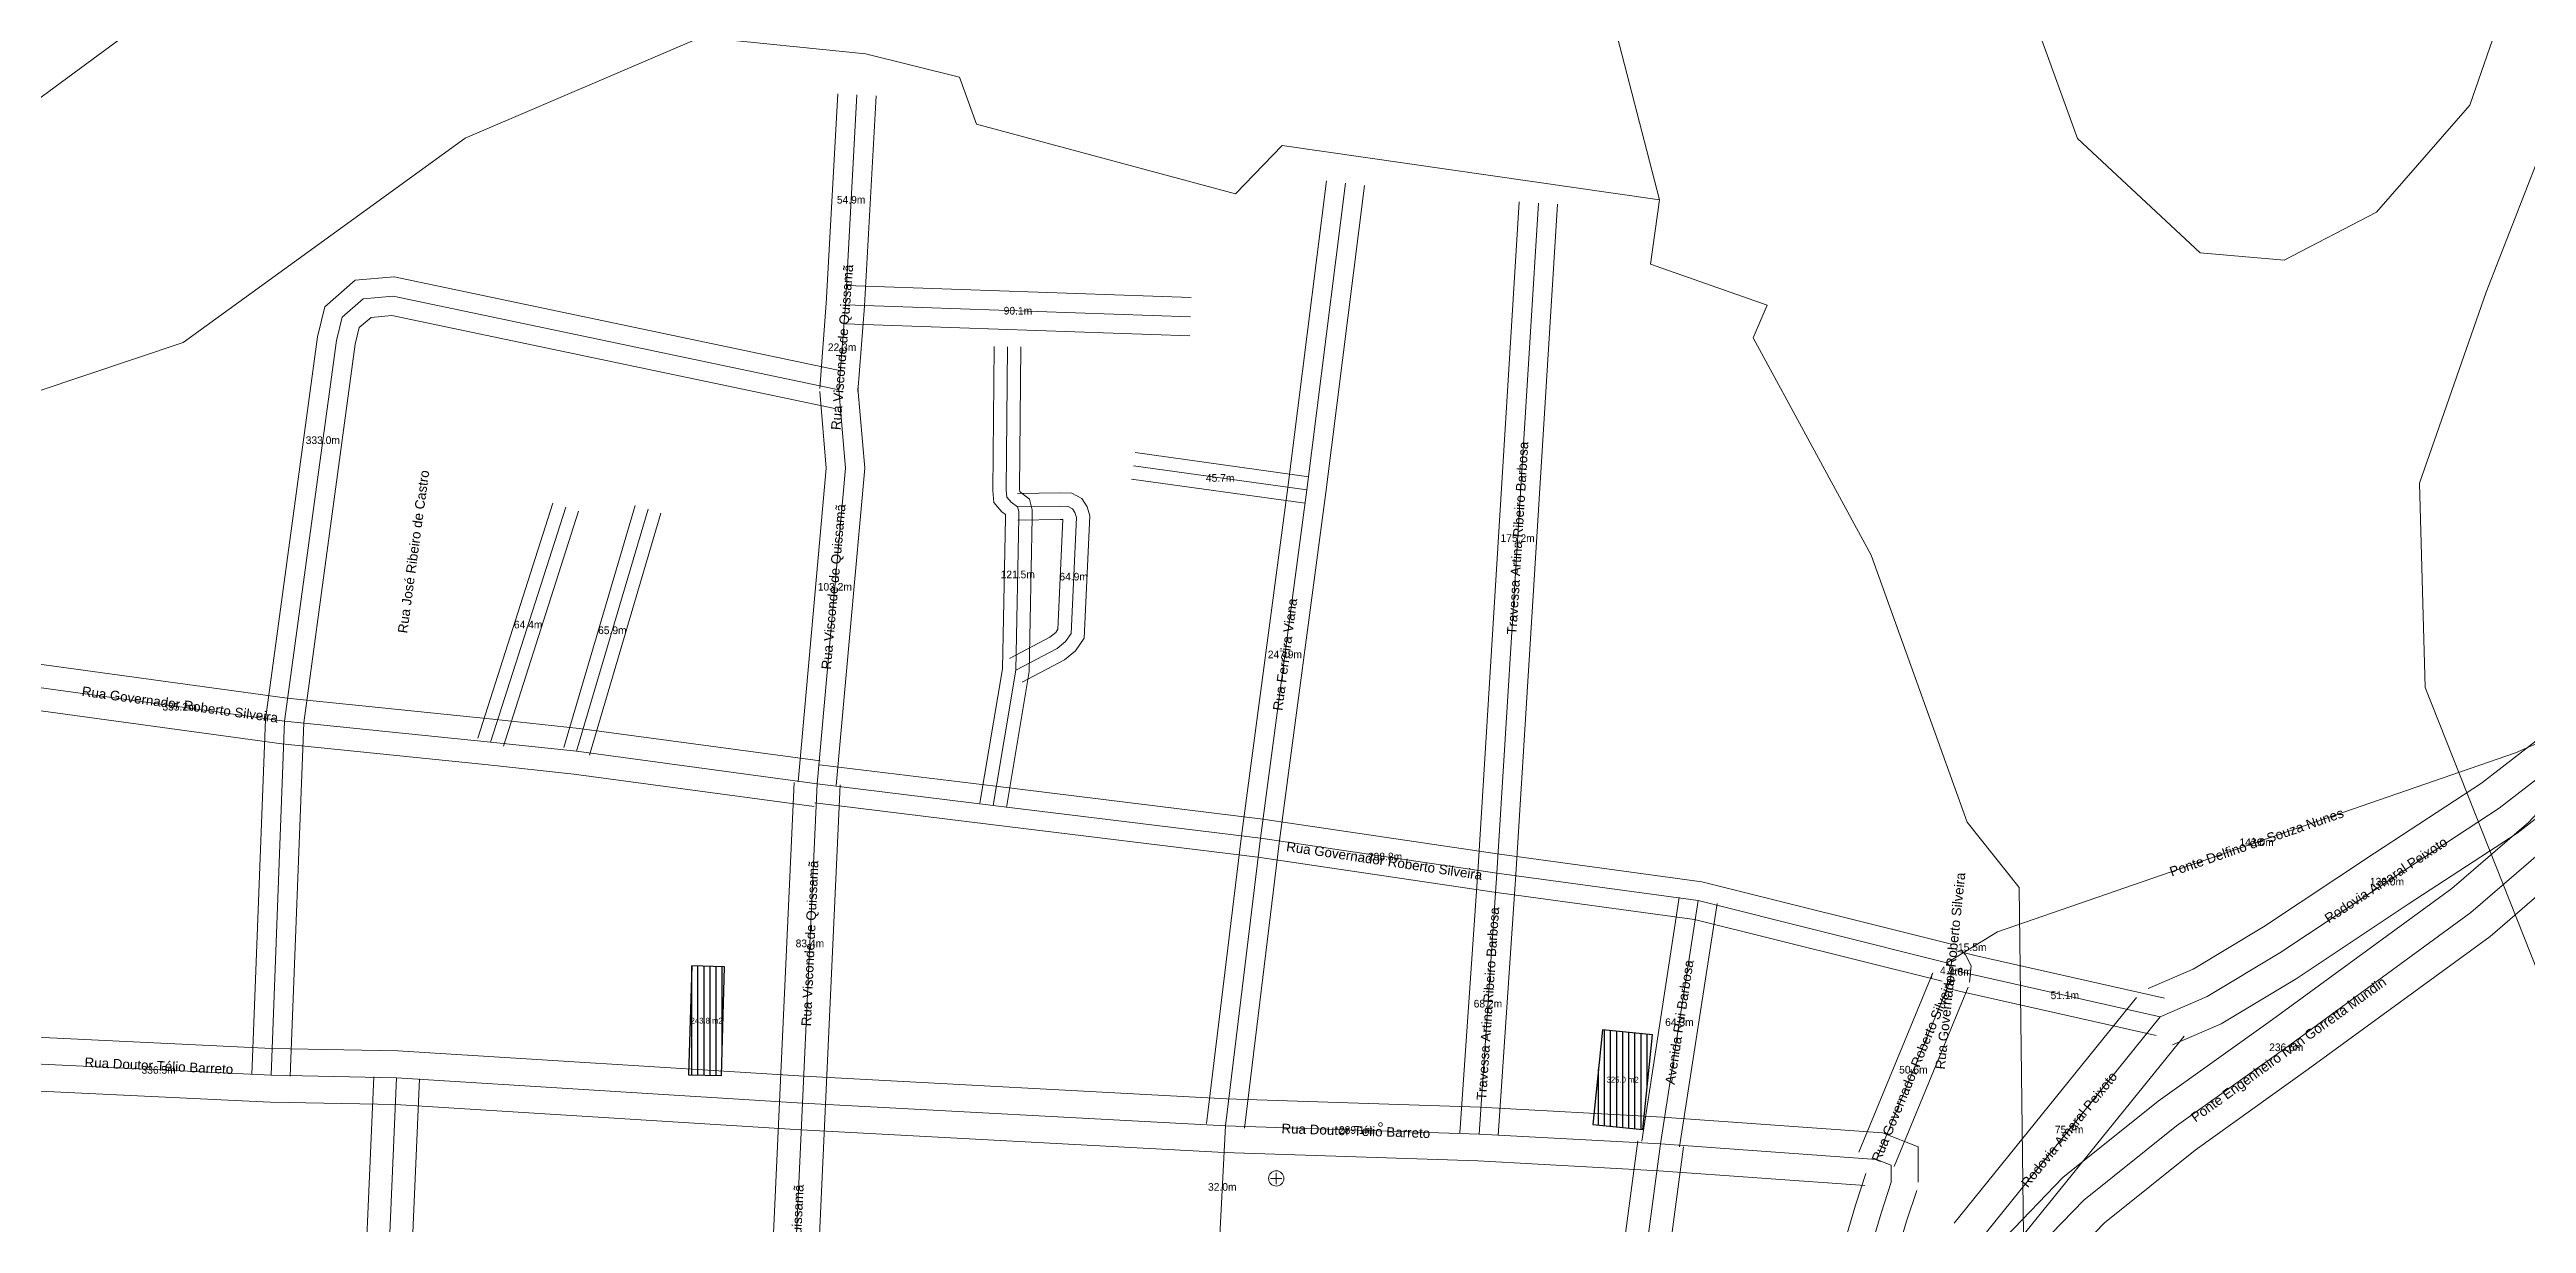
# Model space of a CAD drawing. Header units: metres. Extents: x 212809 to 214582, y 7522455 to 7524839.
# Drawn here: x 213481 to 214128, y 7523519 to 7523825 of the extents above; entities that cross this region are included whole.
import ezdxf
from ezdxf.enums import TextEntityAlignment as Align

# ---------------------------------------------------------------- set-up
doc = ezdxf.new("R2010")
doc.units = ezdxf.units.M
for name, color, linetype, lineweight in [('ANNOT_AREA', 2, 'Continuous', 13), ('ANNOT_LENGTH', 2, 'Continuous', 13), ('EDIFICACAO', 7, 'Continuous', 30), ('EQUIPAMENTOS', 4, 'Continuous', 15), ('TEXTO', 7, 'Continuous', 15), ('VEGETACAO', 3, 'Continuous', 13), ('VIAS', 8, 'Continuous', 15), ('VIAS_MEIO_FIO', 251, 'Continuous', 9)]:
    doc.layers.add(name, color=color, linetype=linetype, lineweight=lineweight)
doc.styles.add('PRO_STYLE', font='arial.ttf')

# ---------------------------------------------------------------- blocks, each defined once
blk = doc.blocks.new('ARVORE')
at = {"layer": 'VEGETACAO'}
for p, q in [((-1.5, 0), (1.5, 0)), ((0, -1.5), (0, 1.5))]:
    blk.add_line(p, q, dxfattribs=at)
at = {"layer": 'VEGETACAO', "color": 3}
blk.add_circle((0, 0), 2, dxfattribs=at)

msp = doc.modelspace()

# ---------------------------------------------------------------- hatches: boundary and pattern name
at = {"layer": 'EDIFICACAO_HATCH'}
h = msp.add_hatch(dxfattribs=at)
h.set_pattern_fill('ANSI31', scale=0.5, angle=45)
h.paths.add_polyline_path([(213648.09, 7523557.77), (213656.66, 7523557.53), (213657.47, 7523585.95), (213648.9, 7523586.2), (213648.09, 7523557.77)])
h = msp.add_hatch(dxfattribs=at)
h.set_pattern_fill('ANSI31', scale=0.5, angle=45)
h.paths.add_polyline_path([(213886.52, 7523569.48), (213884.01, 7523544.79), (213897.04, 7523543.48), (213899.55, 7523568.17), (213886.52, 7523569.48)])

# ---------------------------------------------------------------- linework, layer by layer
at = {"layer": 'EDIFICACAO'}
for points in [[(213648.09, 7523557.77), (213656.66, 7523557.53), (213657.47, 7523585.95), (213648.9, 7523586.2), (213648.09, 7523557.77)], [(213886.52, 7523569.48), (213884.01, 7523544.79), (213897.04, 7523543.48), (213899.55, 7523568.17), (213886.52, 7523569.48)]]:
    msp.add_lwpolyline(points, close=True, dxfattribs=at)
at = {"layer": 'EQUIPAMENTOS'}
for points in [[(213864.16, 7523930.12), (213901.38, 7523786.09), (213802.94, 7523800.23), (213790.78, 7523787.67), (213723.15, 7523805.8), (213718.79, 7523818.04), (213694.27, 7523824.2), (213651.31, 7523828.53), (213589.82, 7523802.16), (213516.19, 7523748.84), (213427.22, 7523719.01), (213368.22, 7523709.89), (213341.71, 7523693.74), (213265.95, 7523661.93), (213136.49, 7523647.89), (213089.81, 7523648.05), (213046.1, 7523659.11), (212819.12, 7523839.67)], [(214132.89, 7523091.42), (214098.52, 7523141.26), (214015.51, 7523310.72), (214006.38, 7523339.98), (213997.11, 7523453.06), (213995.2, 7523606.63), (213981.62, 7523623.67), (213956.62, 7523693.31), (213925.81, 7523750.06), (213929.44, 7523758.55), (213899.08, 7523769.24), (213901.38, 7523786.09), (213864.16, 7523930.12)], [(213964.06, 7523930.01), (214010.48, 7523802.09), (214042.48, 7523772.21), (214064.35, 7523770.31), (214088.45, 7523782.85), (214112.81, 7523810.79), (214126.99, 7523851.73)], [(212827.7, 7523868.27), (213025.29, 7523713.71), (213074.94, 7523683.34), (213125, 7523676.54), (213180.92, 7523678.07), (213245.45, 7523687.4), (213278.08, 7523700.73), (213411.73, 7523763.27), (213601.99, 7523903.39)], [(214140.79, 7523822.85), (214117.03, 7523761.94), (214099.71, 7523712.13), (214101.12, 7523658.82), (214143.47, 7523551.92)]]:
    msp.add_lwpolyline(points, dxfattribs=at)
at = {"layer": 'VIAS'}
for points in [[(213691.98, 7523813.47), (213688.97, 7523758.7)], [(213819.45, 7523790.39), (213809.38, 7523710.35), (213797.26, 7523619.5), (213788.12, 7523544.45)], [(213869.79, 7523785.2), (213858.94, 7523610.35)], [(213687.26, 7523736.48), (213570.96, 7523760.93), (213563.16, 7523760.23), (213557.66, 7523755.45), (213556.18, 7523749.36), (213542.67, 7523650.03), (213539.13, 7523557.61)], [(213687.26, 7523736.48), (213688.97, 7523758.7)], [(213779.04, 7523755.56), (213688.97, 7523758.7)], [(213727.55, 7523628.06), (213733.46, 7523663.31), (213734.25, 7523703.19), (213734.22, 7523704.7), (213733.92, 7523705.93), (213732.24, 7523707.21), (213731.11, 7523708.5), (213730.93, 7523710.34), (213731.28, 7523747.73)], [(213681.63, 7523633.71), (213689, 7523716.02), (213687.26, 7523736.48)], [(213809.38, 7523710.35), (213764.14, 7523716.63)], [(213596.41, 7523644.57), (213616, 7523705.88)], [(213618.84, 7523642.17), (213637.52, 7523705.32)], [(213733.46, 7523663.31), (213744.21, 7523669.01), (213746.45, 7523670.77), (213747.87, 7523672.86), (213749.25, 7523703.19), (213748.88, 7523704.49), (213748.24, 7523705.44), (213747.12, 7523706.04), (213745.11, 7523706.14), (213733.92, 7523705.93)], [(213681.63, 7523633.71), (213618.84, 7523642.17), (213596.41, 7523644.57), (213542.67, 7523650.03), (213467.7, 7523660.33), (213434.16, 7523664.99), (213364.53, 7523674.09), (213359.09, 7523673.44), (213354.77, 7523671.16), (213352.71, 7523666.45)], [(214147.33, 7523648.14), (214120.48, 7523627.31), (214092.36, 7523608.92), (214063.26, 7523589.56), (214044.26, 7523578.21), (214032.05, 7523572.9)], [(214124.74, 7523641.79), (214138.63, 7523647.84)], [(213981.16, 7523483.49), (213987.74, 7523494.77), (213998.03, 7523510.49), (214012.06, 7523525.05), (214036.31, 7523544.45), (214065.98, 7523565.69), (214113.11, 7523600.1), (214133.79, 7523617.93), (214146.4, 7523631.5), (214154.65, 7523641.27)], [(213989.59, 7523595.07), (214124.74, 7523641.79)], [(213677.82, 7523550.37), (213681.63, 7523633.71)], [(213976.36, 7523586.99), (213911.48, 7523603.22), (213858.94, 7523610.35), (213797.26, 7523619.5), (213727.55, 7523628.06), (213681.63, 7523633.71)], [(213858.94, 7523610.35), (213854.3, 7523542.27)], [(213901.69, 7523539.71), (213911.48, 7523603.22)], [(213976.36, 7523586.99), (213989.59, 7523595.07)], [(213977.28, 7523582.47), (213957.98, 7523535.68)], [(213977.28, 7523582.47), (213977.57, 7523585.23), (213977.09, 7523586.18), (213976.36, 7523586.99)], [(213982.23, 7523584.07), (213977.57, 7523585.23)], [(214032.05, 7523572.9), (213982.23, 7523584.07)], [(213677.82, 7523550.37), (213571.9, 7523556.98), (213539.13, 7523557.61), (213457.36, 7523561.53), (213426.63, 7523564.46), (213363.6, 7523570.73), (213342.15, 7523572.86)], [(214032.05, 7523572.9), (213984.49, 7523514.02)], [(213684.25, 7522870.36), (213665.49, 7522956.2), (213662.67, 7522969.05), (213647.89, 7523050.73), (213643.7, 7523068.2), (213633.6, 7523123.59), (213631.7, 7523134.02), (213608.46, 7523250.23), (213605.95, 7523262.81), (213587.85, 7523372.73), (213571.08, 7523465.94), (213568.55, 7523480.01), (213571.9, 7523556.98)], [(213673.9, 7523464.65), (213674.25, 7523472.34), (213677.82, 7523550.37)], [(213961.86, 7523529.76), (213961.85, 7523534.16), (213957.98, 7523535.68), (213901.69, 7523539.71), (213854.3, 7523542.27), (213788.12, 7523544.45), (213677.82, 7523550.37)], [(213786.51, 7523512.52), (213788.12, 7523544.45)], [(213887.66, 7523434.72), (213901.69, 7523539.71)], [(213980.94, 7523399.33), (213971.64, 7523414.09), (213959.89, 7523434.88), (213956.68, 7523443.99), (213953.8, 7523454.16), (213951.43, 7523465.16), (213950.67, 7523481.23), (213952.43, 7523498.73), (213959.19, 7523521.66), (213961.86, 7523529.76)]]:
    msp.add_lwpolyline(points, dxfattribs=at)
msp.add_circle((213828.6, 7523544.76), 0.5, dxfattribs=at)
at = {"layer": 'VIAS_MEIO_FIO', "color": 251}
for points in [[(213686.99, 7523813.74), (213683.98, 7523758.97)], [(213696.97, 7523813.19), (213693.97, 7523758.42)], [(213814.49, 7523791.01), (213804.42, 7523711), (213792.3, 7523620.13), (213783.16, 7523545.05)], [(213824.41, 7523789.76), (213814.34, 7523709.71), (213802.22, 7523618.87), (213793.08, 7523543.84)], [(213864.8, 7523785.51), (213853.95, 7523610.66)], [(213874.78, 7523784.89), (213863.93, 7523610.04)], [(213688.29, 7523741.37), (213571.26, 7523765.97), (213561.11, 7523765.06), (213553.17, 7523758.18), (213551.26, 7523750.29), (213537.68, 7523650.47), (213534.14, 7523557.8)], [(213779.21, 7523760.56), (213689.15, 7523763.69)], [(213686.23, 7523731.59), (213570.67, 7523755.88), (213565.22, 7523755.39), (213562.14, 7523752.72), (213561.1, 7523748.43), (213547.66, 7523649.6), (213544.13, 7523557.42)], [(213682.28, 7523736.86), (213683.99, 7523759.08)], [(213692.25, 7523736.09), (213693.96, 7523758.31)], [(213778.86, 7523750.57), (213688.8, 7523753.7)], [(213724.09, 7523628.64), (213729.97, 7523663.64), (213730.75, 7523703.19), (213730.73, 7523703.96), (213729.84, 7523704.64), (213727.73, 7523707.04), (213727.43, 7523710.19), (213727.78, 7523747.76)], [(213731, 7523627.48), (213736.95, 7523662.99), (213737.75, 7523703.19), (213737.71, 7523705.15), (213737.03, 7523707.97), (213734.64, 7523709.78), (213734.49, 7523709.96), (213734.43, 7523710.5), (213734.78, 7523747.7)], [(213676.65, 7523634.15), (213683.98, 7523716.03), (213682.28, 7523736.06)], [(213686.61, 7523633.26), (213694.02, 7523716.01), (213692.24, 7523736.9)], [(213809.86, 7523713.82), (213764.62, 7523720.1)], [(213808.9, 7523706.89), (213763.66, 7523713.17)], [(213593.08, 7523645.63), (213612.67, 7523706.95)], [(213599.74, 7523643.5), (213619.34, 7523704.82)], [(213615.49, 7523643.16), (213634.16, 7523706.31)], [(213622.2, 7523641.17), (213640.87, 7523704.32)], [(213735.1, 7523660.22), (213746.12, 7523666.06), (213749.04, 7523668.35), (213751.32, 7523671.71), (213752.77, 7523703.59), (213752.1, 7523705.99), (213750.65, 7523708.12), (213748.08, 7523709.5), (213745.16, 7523709.64), (213733.86, 7523709.43)], [(213731.82, 7523666.41), (213742.3, 7523671.96), (213743.86, 7523673.19), (213744.42, 7523674), (213745.72, 7523702.61), (213745.06, 7523702.64), (213733.98, 7523702.43)], [(213682.43, 7523639.65), (213619.56, 7523648.12), (213597.03, 7523650.54), (213543.38, 7523655.99), (213468.52, 7523666.27), (213434.96, 7523670.94), (213364.56, 7523680.14), (213357.27, 7523679.26), (213350.11, 7523675.49), (213347.21, 7523668.85)], [(213680.82, 7523627.76), (213618.12, 7523636.21), (213595.79, 7523638.6), (213541.96, 7523644.08), (213466.88, 7523654.39), (213433.35, 7523659.05), (213364.5, 7523668.04), (213360.9, 7523667.61), (213359.43, 7523666.83), (213358.21, 7523664.05)], [(214142.43, 7523654.46), (214115.84, 7523633.83), (214087.95, 7523615.6), (214059, 7523596.33), (214040.6, 7523585.35), (214028.86, 7523580.24)], [(213974.25, 7523487.53), (213980.94, 7523498.98), (213991.75, 7523515.5), (214006.66, 7523530.97), (214031.48, 7523550.83), (214061.3, 7523572.18), (214108.13, 7523606.37), (214128.23, 7523623.7), (214140.41, 7523636.81), (214148.54, 7523646.43)], [(214152.24, 7523641.82), (214125.13, 7523620.79), (214096.76, 7523602.25), (214067.53, 7523582.79), (214047.92, 7523571.08), (214035.24, 7523565.57)], [(213671.82, 7523550.64), (213675.63, 7523633.98)], [(213977.57, 7523591.84), (213912.42, 7523608.14), (213859.64, 7523615.3), (213797.93, 7523624.45), (213728.16, 7523633.03), (213682.24, 7523638.67)], [(213683.81, 7523550.09), (213687.62, 7523633.43)], [(213988.07, 7523479.46), (213994.55, 7523490.56), (214004.31, 7523505.48), (214017.47, 7523519.12), (214041.14, 7523538.07), (214070.67, 7523559.21), (214118.09, 7523593.83), (214139.35, 7523612.16), (214152.39, 7523626.19), (214160.77, 7523636.11)], [(213975.15, 7523582.14), (213910.53, 7523598.31), (213858.24, 7523605.4), (213796.59, 7523614.54), (213726.94, 7523623.1), (213681.02, 7523628.75)], [(213853.95, 7523610.69), (213849.31, 7523542.61)], [(213863.93, 7523610.01), (213859.29, 7523541.93)], [(213896.75, 7523540.47), (213906.53, 7523603.98)], [(213906.63, 7523538.95), (213916.42, 7523602.46)], [(213983.43, 7523588.93), (213978.77, 7523590.08)], [(213982.25, 7523581.95), (213982.69, 7523586.17), (213981.25, 7523589.03), (213980.08, 7523590.33)], [(214033.15, 7523577.78), (213983.32, 7523588.95)], [(213972.66, 7523584.38), (213953.36, 7523537.59)], [(213972.31, 7523583), (213972.4, 7523583.94)], [(213678.25, 7523557.35), (213572.19, 7523563.97), (213539.37, 7523564.61), (213457.86, 7523568.51), (213427.3, 7523571.43), (213364.29, 7523577.7), (213342.84, 7523579.83)], [(213981.9, 7523580.57), (213962.6, 7523533.78)], [(213981.02, 7523579.22), (213976.36, 7523580.37)], [(214025.83, 7523577.93), (213978.27, 7523519.05)], [(214030.96, 7523568.02), (213981.13, 7523579.19)], [(213677.38, 7523543.38), (213571.61, 7523549.98), (213538.9, 7523550.61), (213456.86, 7523554.54), (213425.95, 7523557.49), (213362.91, 7523563.77), (213341.45, 7523565.9)], [(214038.28, 7523567.87), (213990.71, 7523508.99)], [(213678.39, 7522869.08), (213659.62, 7522954.92), (213656.79, 7522967.87), (213642.01, 7523049.49), (213637.82, 7523066.96), (213627.7, 7523122.52), (213625.81, 7523132.89), (213602.58, 7523249.05), (213600.05, 7523261.73), (213581.94, 7523371.71), (213565.17, 7523464.88), (213562.53, 7523479.61), (213565.91, 7523557.24)], [(213690.12, 7522871.64), (213671.35, 7522957.48), (213668.56, 7522970.22), (213653.76, 7523051.96), (213649.57, 7523069.44), (213639.51, 7523124.67), (213637.59, 7523135.15), (213614.35, 7523251.41), (213611.86, 7523263.88), (213593.76, 7523373.75), (213576.98, 7523467), (213574.57, 7523480.42), (213577.89, 7523556.71)], [(213968.86, 7523529.77), (213968.84, 7523538.93), (213959.55, 7523542.59), (213902.13, 7523546.69), (213854.61, 7523549.26), (213788.42, 7523551.44), (213678.19, 7523557.36)], [(213667.9, 7523464.93), (213668.26, 7523472.61), (213671.82, 7523550.64)], [(213679.89, 7523464.38), (213680.24, 7523472.06), (213683.81, 7523550.09)], [(213954.92, 7523528.88), (213901.25, 7523532.72), (213854, 7523535.27), (213787.82, 7523537.45), (213677.44, 7523543.38)], [(213881.72, 7523435.52), (213895.74, 7523540.5)], [(213893.61, 7523433.93), (213907.64, 7523538.91)], [(213975.02, 7523395.6), (213965.62, 7523410.5), (213953.5, 7523431.97), (213950, 7523441.87), (213947, 7523452.47), (213944.46, 7523464.25), (213943.65, 7523481.42), (213945.53, 7523500.08), (213952.51, 7523523.75), (213955.22, 7523531.96)], [(213986.86, 7523403.06), (213977.65, 7523417.68), (213966.29, 7523437.79), (213963.35, 7523446.11), (213960.59, 7523455.85), (213958.39, 7523466.07), (213957.69, 7523481.05), (213959.33, 7523497.38), (213965.87, 7523519.58), (213968.51, 7523527.56)]]:
    msp.add_lwpolyline(points, dxfattribs=at)

# ---------------------------------------------------------------- block references
msp.add_blockref('ARVORE', (213801.39, 7523530.69))

# ---------------------------------------------------------------- texts
at = {"layer": 'ANNOT_AREA', "color": 7}
for s, p in [('243.8 m2', (213652.78, 7523571.87)), ('325.0 m2', (213891.78, 7523556.48))]:
    msp.add_text(s, height=1.5, dxfattribs=at).set_placement(p, align=Align.MIDDLE_CENTER)
at = {"layer": 'ANNOT_LENGTH', "color": 7}
for s, p in [('54.9m', (213690.48, 7523786.08)), ('90.1m', (213734, 7523757.13)), ('22.3m', (213688.12, 7523747.59)), ('333.0m', (213552.64, 7523723.35)), ('45.7m', (213786.76, 7523713.49)), ('175.2m', (213864.37, 7523697.78)), ('103.2m', (213686.23, 7523685.09)), ('121.5m', (213733.95, 7523688.3)), ('64.9m', (213748.54, 7523687.74)), ('64.4m', (213606.21, 7523675.22)), ('65.9m', (213628.18, 7523673.74)), ('247.9m', (213803.65, 7523667.43)), ('335.2m', (213515.26, 7523653.8)), ('298.8m', (213829.78, 7523614.68)), ('143.0m', (214057.17, 7523618.43)), ('138.0m', (214091.19, 7523608.15)), ('83.4m', (213679.72, 7523592.04)), ('15.5m', (213982.98, 7523591.03)), ('4.9m', (213977.54, 7523584.92)), ('4.8m', (213979.9, 7523584.65)), ('68.2m', (213856.62, 7523576.31)), ('51.1m', (214007.14, 7523578.49)), ('64.3m', (213906.58, 7523571.47)), ('236.6m', (214064.91, 7523564.92)), ('336.5m', (213509.8, 7523559.02)), ('50.6m', (213967.63, 7523559.08)), ('289.1m', (213822.21, 7523543.33)), ('75.7m', (214008.27, 7523543.46)), ('32.0m', (213787.31, 7523528.49))]:
    msp.add_text(s, height=2, dxfattribs=at).set_placement(p, align=Align.MIDDLE_CENTER)
at = {"layer": 'TEXTO', "style": 'PRO_STYLE'}
for s, rotation, p in [('Rua Visconde de Quissamã', 85.59204, (213688.12, 7523747.59)), ('Travessa Artina Ribeiro Barbosa', 86.44892, (213864.37, 7523697.78)), ('Rua José Ribeiro de Castro', 82.25362, (213576.3, 7523694.25)), ('Rua Visconde de Quissamã', 84.88071, (213685.87, 7523685.09)), ('Rua Ferreira Viana', 82.39969, (213803.69, 7523667.43)), ('Rua Governador Roberto Silveira', 352.18159, (213515.38, 7523654.38)), ('Ponte Delfino de Souza Nunes', 19.07083, (214057.17, 7523618.43)), ('Rua Visconde de Quissamã', 87.38317, (213679.72, 7523592.04)), ('Rua Governador Roberto Silveira', 351.56704, (213829.59, 7523613.6)), ('Rodovia Amaral Peixoto', 33.45834, (214090.91, 7523608.57)), ('Rua Governador Roberto Silveira', 84.00273, (213977.25, 7523584.86)), ('Travessa Artina Ribeiro Barbosa', 86.10297, (213856.62, 7523576.31)), ('Avenida Rui Barbosa', 81.24328, (213906.58, 7523571.47)), ('Rua Governador Roberto Silveira', 67.58819, (213967.63, 7523559.08)), ('Ponte Engenheiro Ivan Gorretta Mundin', 35.83072, (214065.51, 7523564.35)), ('Rua Doutor Télio Barreto', 357.25672, (213509.87, 7523560.1)), ('Rodovia Amaral Peixoto', 51.06992, (214008.27, 7523543.46)), ('Rua Doutor Télio Barreto', 358.11376, (213822.16, 7523543.12)), ('Rua Visconde de Quissamã', 87.3826, (213675.86, 7523507.51))]:
    msp.add_text(s, height=2.5, rotation=rotation, dxfattribs=at).set_placement(p, align=Align.MIDDLE_CENTER)

doc.saveas('drawing.dxf')
